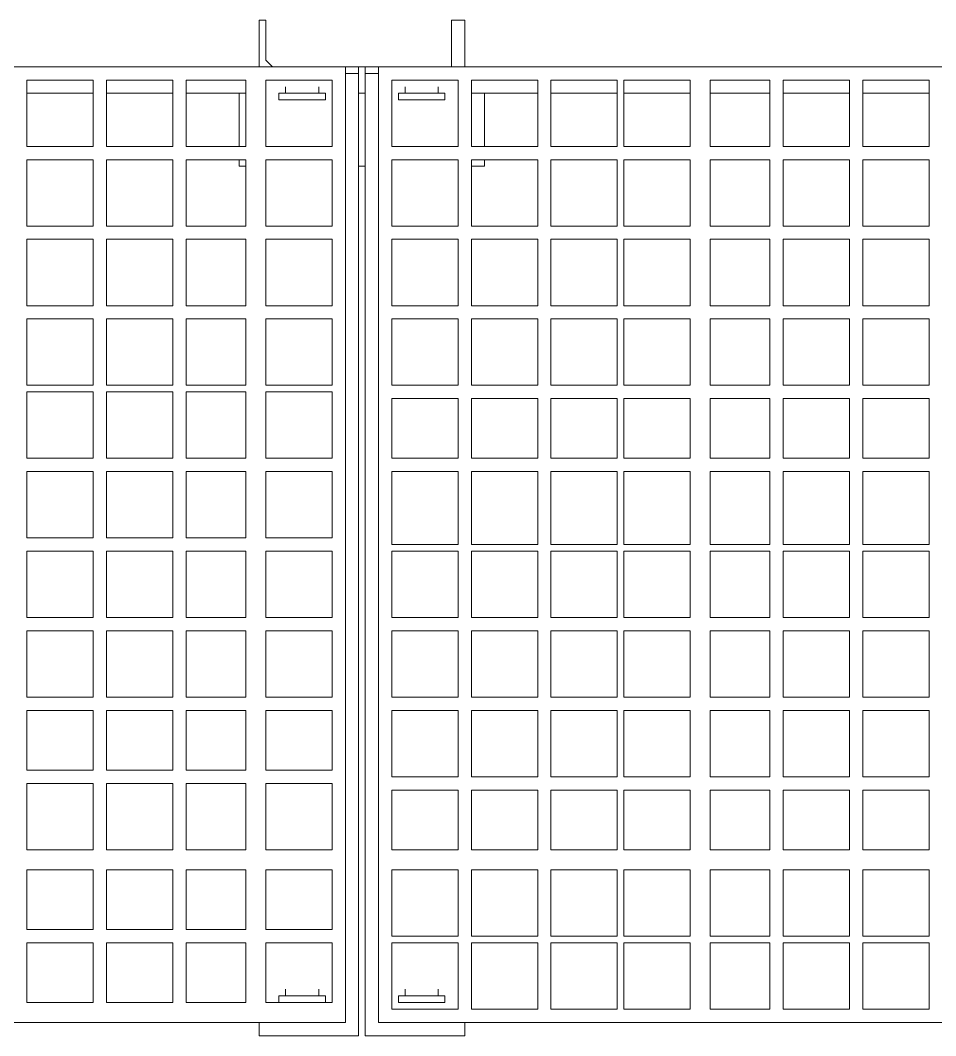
# Model space of a CAD drawing. Header units: metres. Extents: x -13621 to 152406, y -16073 to 22221.
# Drawn here: x 3919.26 to 3963.72, y 528.2 to 577.49 of the extents above; entities that cross this region are included whole.
import ezdxf

# ---------------------------------------------------------------- set-up
doc = ezdxf.new("R2010")
doc.units = ezdxf.units.M
doc.header["$LTSCALE"] = 100
doc.header["$MEASUREMENT"] = 0
doc.layers.get('0').update_dxf_attribs({"color": 9, "lineweight": 9})
doc.layers.add('32-ekipman', color=9, linetype='Continuous', lineweight=9)

# ---------------------------------------------------------------- blocks, each defined once
blk = doc.blocks.new('h')
for points in [[(181887.244, -16206.16), (181882.411, -16206.16)], [(181882.411, -16206.805), (181882.411, -16206.16)], [(181887.244, -16253.197), (181887.244, -16206.16)], [(181892.398, -16206.16), (181887.566, -16206.16)], [(181887.566, -16253.197), (181887.566, -16206.16)], [(181892.398, -16206.16), (181892.398, -16206.805)], [(181886.599, -16206.805), (181825.065, -16206.805)], [(181886.599, -16253.197), (181886.599, -16206.805)], [(181953.932, -16206.805), (181888.21, -16206.805)], [(181888.21, -16206.805), (181888.21, -16253.197)], [(181863.081, -16207.449), (181859.859, -16207.449)], [(181859.859, -16207.449), (181859.859, -16210.671)], [(181863.081, -16210.671), (181863.081, -16207.449)], [(181866.947, -16207.449), (181863.725, -16207.449)], [(181863.725, -16207.449), (181863.725, -16210.671)], [(181866.947, -16210.671), (181866.947, -16207.449)], [(181870.491, -16207.449), (181867.591, -16207.449)], [(181867.591, -16207.449), (181867.591, -16210.671)], [(181870.491, -16210.671), (181870.491, -16207.449)], [(181874.679, -16207.449), (181871.457, -16207.449)], [(181871.457, -16207.449), (181871.457, -16210.671)], [(181874.679, -16210.671), (181874.679, -16207.449)], [(181878.223, -16207.449), (181875.001, -16207.449)], [(181875.001, -16207.449), (181875.001, -16210.671)], [(181878.223, -16210.671), (181878.223, -16207.449)], [(181882.089, -16207.449), (181878.867, -16207.449)], [(181878.867, -16207.449), (181878.867, -16210.671)], [(181882.089, -16210.671), (181882.089, -16207.449)], [(181885.955, -16207.449), (181882.733, -16207.449)], [(181882.733, -16207.449), (181882.733, -16210.671)], [(181885.955, -16210.671), (181885.955, -16207.449)], [(181885.633, -16207.771), (181883.378, -16207.771)], [(181883.378, -16208.093), (181883.378, -16207.771)], [(181883.7, -16207.771), (181885.311, -16207.771)], [(181885.633, -16208.093), (181885.633, -16207.771)], [(181892.076, -16207.771), (181888.854, -16207.771)], [(181888.854, -16207.771), (181888.854, -16210.671)], [(181889.177, -16207.771), (181891.432, -16207.771)], [(181889.177, -16207.771), (181889.177, -16208.093)], [(181891.11, -16207.771), (181889.499, -16207.771)], [(181891.432, -16207.771), (181891.432, -16208.093)], [(181892.076, -16210.671), (181892.076, -16207.771)], [(181895.942, -16207.771), (181893.043, -16207.771)], [(181893.043, -16207.771), (181893.043, -16210.671)], [(181895.942, -16210.671), (181895.942, -16207.771)], [(181899.808, -16207.771), (181896.586, -16207.771)], [(181896.586, -16207.771), (181896.586, -16210.671)], [(181899.808, -16210.671), (181899.808, -16207.771)], [(181903.674, -16207.771), (181900.452, -16207.771)], [(181900.452, -16207.771), (181900.452, -16210.671)], [(181903.674, -16210.671), (181903.674, -16207.771)], [(181885.633, -16208.093), (181883.378, -16208.093)], [(181885.311, -16208.093), (181883.7, -16208.093)], [(181883.7, -16208.093), (181883.7, -16208.415)], [(181885.311, -16208.093), (181885.311, -16208.415)], [(181891.432, -16208.093), (181889.177, -16208.093)], [(181889.499, -16208.093), (181891.11, -16208.093)], [(181889.499, -16208.093), (181889.499, -16208.415)], [(181891.11, -16208.093), (181891.11, -16208.415)], [(181859.859, -16210.671), (181863.081, -16210.671)], [(181863.725, -16210.671), (181866.947, -16210.671)], [(181867.591, -16210.671), (181870.491, -16210.671)], [(181871.457, -16210.671), (181874.679, -16210.671)], [(181875.001, -16210.671), (181878.223, -16210.671)], [(181878.867, -16210.671), (181882.089, -16210.671)], [(181882.733, -16210.671), (181885.955, -16210.671)], [(181888.854, -16210.671), (181892.076, -16210.671)], [(181893.043, -16210.671), (181895.942, -16210.671)], [(181896.586, -16210.671), (181899.808, -16210.671)], [(181900.452, -16210.671), (181903.674, -16210.671)], [(181863.081, -16210.993), (181859.859, -16210.993)], [(181859.859, -16210.993), (181859.859, -16214.214)], [(181863.081, -16214.214), (181863.081, -16210.993)], [(181866.947, -16210.993), (181863.725, -16210.993)], [(181863.725, -16210.993), (181863.725, -16214.214)], [(181866.947, -16214.214), (181866.947, -16210.993)], [(181870.491, -16210.993), (181867.591, -16210.993)], [(181867.591, -16210.993), (181867.591, -16214.214)], [(181870.491, -16214.214), (181870.491, -16210.993)], [(181874.679, -16210.993), (181871.457, -16210.993)], [(181871.457, -16210.993), (181871.457, -16214.214)], [(181874.679, -16214.214), (181874.679, -16210.993)], [(181878.223, -16210.993), (181875.001, -16210.993)], [(181875.001, -16210.993), (181875.001, -16214.214)], [(181878.223, -16214.214), (181878.223, -16210.993)], [(181882.089, -16210.993), (181878.867, -16210.993)], [(181878.867, -16210.993), (181878.867, -16214.214)], [(181882.089, -16214.214), (181882.089, -16210.993)], [(181885.955, -16210.993), (181882.733, -16210.993)], [(181882.733, -16210.993), (181882.733, -16214.214)], [(181885.955, -16214.214), (181885.955, -16210.993)], [(181892.076, -16211.315), (181888.854, -16211.315)], [(181888.854, -16211.315), (181888.854, -16214.214)], [(181892.076, -16214.214), (181892.076, -16211.315)], [(181895.942, -16211.315), (181893.043, -16211.315)], [(181893.043, -16211.315), (181893.043, -16214.214)], [(181895.942, -16214.214), (181895.942, -16211.315)], [(181899.808, -16211.315), (181896.586, -16211.315)], [(181896.586, -16211.315), (181896.586, -16214.214)], [(181899.808, -16214.214), (181899.808, -16211.315)], [(181903.674, -16211.315), (181900.452, -16211.315)], [(181900.452, -16211.315), (181900.452, -16214.214)], [(181903.674, -16214.214), (181903.674, -16211.315)], [(181859.859, -16214.214), (181863.081, -16214.214)], [(181863.725, -16214.214), (181866.947, -16214.214)], [(181867.591, -16214.214), (181870.491, -16214.214)], [(181871.457, -16214.214), (181874.679, -16214.214)], [(181875.001, -16214.214), (181878.223, -16214.214)], [(181878.867, -16214.214), (181882.089, -16214.214)], [(181882.733, -16214.214), (181885.955, -16214.214)], [(181888.854, -16214.214), (181892.076, -16214.214)], [(181893.043, -16214.214), (181895.942, -16214.214)], [(181896.586, -16214.214), (181899.808, -16214.214)], [(181900.452, -16214.214), (181903.674, -16214.214)], [(181863.081, -16215.181), (181859.859, -16215.181)], [(181859.859, -16215.181), (181859.859, -16218.08)], [(181863.081, -16218.08), (181863.081, -16215.181)], [(181866.947, -16215.181), (181863.725, -16215.181)], [(181863.725, -16215.181), (181863.725, -16218.08)], [(181866.947, -16218.08), (181866.947, -16215.181)], [(181870.491, -16215.181), (181867.591, -16215.181)], [(181867.591, -16215.181), (181867.591, -16218.08)], [(181870.491, -16218.08), (181870.491, -16215.181)], [(181874.679, -16215.181), (181871.457, -16215.181)], [(181871.457, -16215.181), (181871.457, -16218.08)], [(181874.679, -16218.08), (181874.679, -16215.181)], [(181878.223, -16215.181), (181875.001, -16215.181)], [(181875.001, -16215.181), (181875.001, -16218.08)], [(181878.223, -16218.08), (181878.223, -16215.181)], [(181882.089, -16215.181), (181878.867, -16215.181)], [(181878.867, -16215.181), (181878.867, -16218.08)], [(181882.089, -16218.08), (181882.089, -16215.181)], [(181885.955, -16215.181), (181882.733, -16215.181)], [(181882.733, -16215.181), (181882.733, -16218.08)], [(181885.955, -16218.08), (181885.955, -16215.181)], [(181892.076, -16215.181), (181888.854, -16215.181)], [(181888.854, -16215.181), (181888.854, -16218.403)], [(181892.076, -16218.403), (181892.076, -16215.181)], [(181895.942, -16215.181), (181893.043, -16215.181)], [(181893.043, -16215.181), (181893.043, -16218.403)], [(181895.942, -16218.403), (181895.942, -16215.181)], [(181899.808, -16215.181), (181896.586, -16215.181)], [(181896.586, -16215.181), (181896.586, -16218.403)], [(181899.808, -16218.403), (181899.808, -16215.181)], [(181903.674, -16215.181), (181900.452, -16215.181)], [(181900.452, -16215.181), (181900.452, -16218.403)], [(181903.674, -16218.403), (181903.674, -16215.181)], [(181859.859, -16218.08), (181863.081, -16218.08)], [(181863.725, -16218.08), (181866.947, -16218.08)], [(181867.591, -16218.08), (181870.491, -16218.08)], [(181871.457, -16218.08), (181874.679, -16218.08)], [(181875.001, -16218.08), (181878.223, -16218.08)], [(181878.867, -16218.08), (181882.089, -16218.08)], [(181882.733, -16218.08), (181885.955, -16218.08)], [(181863.081, -16218.725), (181859.859, -16218.725)], [(181859.859, -16218.725), (181859.859, -16221.946)], [(181863.081, -16221.946), (181863.081, -16218.725)], [(181866.947, -16218.725), (181863.725, -16218.725)], [(181863.725, -16218.725), (181863.725, -16221.946)], [(181866.947, -16221.946), (181866.947, -16218.725)], [(181870.491, -16218.725), (181867.591, -16218.725)], [(181867.591, -16218.725), (181867.591, -16221.946)], [(181870.491, -16221.946), (181870.491, -16218.725)], [(181874.679, -16218.725), (181871.457, -16218.725)], [(181871.457, -16218.725), (181871.457, -16221.946)], [(181874.679, -16221.946), (181874.679, -16218.725)], [(181878.223, -16218.725), (181875.001, -16218.725)], [(181875.001, -16218.725), (181875.001, -16221.946)], [(181878.223, -16221.946), (181878.223, -16218.725)], [(181882.089, -16218.725), (181878.867, -16218.725)], [(181878.867, -16218.725), (181878.867, -16221.946)], [(181882.089, -16221.946), (181882.089, -16218.725)], [(181885.955, -16218.725), (181882.733, -16218.725)], [(181882.733, -16218.725), (181882.733, -16221.946)], [(181885.955, -16221.946), (181885.955, -16218.725)], [(181888.854, -16218.403), (181892.076, -16218.403)], [(181893.043, -16218.403), (181895.942, -16218.403)], [(181896.586, -16218.403), (181899.808, -16218.403)], [(181900.452, -16218.403), (181903.674, -16218.403)], [(181892.076, -16219.047), (181888.854, -16219.047)], [(181888.854, -16219.047), (181888.854, -16221.946)], [(181892.076, -16221.946), (181892.076, -16219.047)], [(181895.942, -16219.047), (181893.043, -16219.047)], [(181893.043, -16219.047), (181893.043, -16221.946)], [(181895.942, -16221.946), (181895.942, -16219.047)], [(181899.808, -16219.047), (181896.586, -16219.047)], [(181896.586, -16219.047), (181896.586, -16221.946)], [(181899.808, -16221.946), (181899.808, -16219.047)], [(181903.674, -16219.047), (181900.452, -16219.047)], [(181900.452, -16219.047), (181900.452, -16221.946)], [(181903.674, -16221.946), (181903.674, -16219.047)], [(181859.859, -16221.946), (181863.081, -16221.946)], [(181863.725, -16221.946), (181866.947, -16221.946)], [(181867.591, -16221.946), (181870.491, -16221.946)], [(181871.457, -16221.946), (181874.679, -16221.946)], [(181875.001, -16221.946), (181878.223, -16221.946)], [(181878.867, -16221.946), (181882.089, -16221.946)], [(181882.733, -16221.946), (181885.955, -16221.946)], [(181888.854, -16221.946), (181892.076, -16221.946)], [(181893.043, -16221.946), (181895.942, -16221.946)], [(181896.586, -16221.946), (181899.808, -16221.946)], [(181900.452, -16221.946), (181903.674, -16221.946)], [(181863.081, -16222.591), (181859.859, -16222.591)], [(181859.859, -16222.591), (181859.859, -16225.812)], [(181863.081, -16225.812), (181863.081, -16222.591)], [(181866.947, -16222.591), (181863.725, -16222.591)], [(181863.725, -16222.591), (181863.725, -16225.812)], [(181866.947, -16225.812), (181866.947, -16222.591)], [(181870.491, -16222.591), (181867.591, -16222.591)], [(181867.591, -16222.591), (181867.591, -16225.812)], [(181870.491, -16225.812), (181870.491, -16222.591)], [(181874.679, -16222.591), (181871.457, -16222.591)], [(181871.457, -16222.591), (181871.457, -16225.812)], [(181874.679, -16225.812), (181874.679, -16222.591)], [(181878.223, -16222.591), (181875.001, -16222.591)], [(181875.001, -16222.591), (181875.001, -16225.812)], [(181878.223, -16225.812), (181878.223, -16222.591)], [(181882.089, -16222.591), (181878.867, -16222.591)], [(181878.867, -16222.591), (181878.867, -16225.812)], [(181882.089, -16225.812), (181882.089, -16222.591)], [(181885.955, -16222.591), (181882.733, -16222.591)], [(181882.733, -16222.591), (181882.733, -16225.812)], [(181885.955, -16225.812), (181885.955, -16222.591)], [(181892.076, -16222.591), (181888.854, -16222.591)], [(181888.854, -16222.591), (181888.854, -16225.812)], [(181892.076, -16225.812), (181892.076, -16222.591)], [(181895.942, -16222.591), (181893.043, -16222.591)], [(181893.043, -16222.591), (181893.043, -16225.812)], [(181895.942, -16225.812), (181895.942, -16222.591)], [(181899.808, -16222.591), (181896.586, -16222.591)], [(181896.586, -16222.591), (181896.586, -16225.812)], [(181899.808, -16225.812), (181899.808, -16222.591)], [(181903.674, -16222.591), (181900.452, -16222.591)], [(181900.452, -16222.591), (181900.452, -16225.812)], [(181903.674, -16225.812), (181903.674, -16222.591)], [(181859.859, -16225.812), (181863.081, -16225.812)], [(181863.725, -16225.812), (181866.947, -16225.812)], [(181867.591, -16225.812), (181870.491, -16225.812)], [(181871.457, -16225.812), (181874.679, -16225.812)], [(181875.001, -16225.812), (181878.223, -16225.812)], [(181878.867, -16225.812), (181882.089, -16225.812)], [(181882.733, -16225.812), (181885.955, -16225.812)], [(181888.854, -16225.812), (181892.076, -16225.812)], [(181893.043, -16225.812), (181895.942, -16225.812)], [(181896.586, -16225.812), (181899.808, -16225.812)], [(181900.452, -16225.812), (181903.674, -16225.812)], [(181863.081, -16226.457), (181859.859, -16226.457)], [(181859.859, -16226.457), (181859.859, -16229.678)], [(181863.081, -16229.678), (181863.081, -16226.457)], [(181866.947, -16226.457), (181863.725, -16226.457)], [(181863.725, -16226.457), (181863.725, -16229.678)], [(181866.947, -16229.678), (181866.947, -16226.457)], [(181870.491, -16226.457), (181867.591, -16226.457)], [(181867.591, -16226.457), (181867.591, -16229.678)], [(181870.491, -16229.678), (181870.491, -16226.457)], [(181874.679, -16226.457), (181871.457, -16226.457)], [(181871.457, -16226.457), (181871.457, -16229.678)], [(181874.679, -16229.678), (181874.679, -16226.457)], [(181878.223, -16226.457), (181875.001, -16226.457)], [(181875.001, -16226.457), (181875.001, -16229.678)], [(181878.223, -16229.678), (181878.223, -16226.457)], [(181882.089, -16226.457), (181878.867, -16226.457)], [(181878.867, -16226.457), (181878.867, -16229.678)], [(181882.089, -16229.678), (181882.089, -16226.457)], [(181885.955, -16226.457), (181882.733, -16226.457)], [(181882.733, -16226.457), (181882.733, -16229.678)], [(181885.955, -16229.678), (181885.955, -16226.457)], [(181892.076, -16226.457), (181888.854, -16226.457)], [(181888.854, -16226.457), (181888.854, -16229.678)], [(181892.076, -16229.678), (181892.076, -16226.457)], [(181895.942, -16226.457), (181893.043, -16226.457)], [(181893.043, -16226.457), (181893.043, -16229.678)], [(181895.942, -16229.678), (181895.942, -16226.457)], [(181899.808, -16226.457), (181896.586, -16226.457)], [(181896.586, -16226.457), (181896.586, -16229.678)], [(181899.808, -16229.678), (181899.808, -16226.457)], [(181903.674, -16226.457), (181900.452, -16226.457)], [(181900.452, -16226.457), (181900.452, -16229.678)], [(181903.674, -16229.678), (181903.674, -16226.457)], [(181859.859, -16229.678), (181863.081, -16229.678)], [(181863.725, -16229.678), (181866.947, -16229.678)], [(181867.591, -16229.678), (181870.491, -16229.678)], [(181871.457, -16229.678), (181874.679, -16229.678)], [(181875.001, -16229.678), (181878.223, -16229.678)], [(181878.867, -16229.678), (181882.089, -16229.678)], [(181882.733, -16229.678), (181885.955, -16229.678)], [(181888.854, -16229.678), (181892.076, -16229.678)], [(181893.043, -16229.678), (181895.942, -16229.678)], [(181896.586, -16229.678), (181899.808, -16229.678)], [(181900.452, -16229.678), (181903.674, -16229.678)], [(181863.081, -16230.001), (181859.859, -16230.001)], [(181859.859, -16230.001), (181859.859, -16233.544)], [(181863.081, -16233.544), (181863.081, -16230.001)], [(181866.947, -16230.001), (181863.725, -16230.001)], [(181863.725, -16230.001), (181863.725, -16233.544)], [(181866.947, -16233.544), (181866.947, -16230.001)], [(181870.491, -16230.001), (181867.591, -16230.001)], [(181867.591, -16230.001), (181867.591, -16233.544)], [(181870.491, -16233.544), (181870.491, -16230.001)], [(181874.679, -16230.001), (181871.457, -16230.001)], [(181871.457, -16230.001), (181871.457, -16233.544)], [(181874.679, -16233.544), (181874.679, -16230.001)], [(181878.223, -16230.001), (181875.001, -16230.001)], [(181875.001, -16230.001), (181875.001, -16233.544)], [(181878.223, -16233.544), (181878.223, -16230.001)], [(181882.089, -16230.001), (181878.867, -16230.001)], [(181878.867, -16230.001), (181878.867, -16233.544)], [(181882.089, -16233.544), (181882.089, -16230.001)], [(181885.955, -16230.001), (181882.733, -16230.001)], [(181882.733, -16230.001), (181882.733, -16233.544)], [(181885.955, -16233.544), (181885.955, -16230.001)], [(181892.076, -16230.323), (181888.854, -16230.323)], [(181888.854, -16230.323), (181888.854, -16233.544)], [(181892.076, -16233.544), (181892.076, -16230.323)], [(181895.942, -16230.323), (181893.043, -16230.323)], [(181893.043, -16230.323), (181893.043, -16233.544)], [(181895.942, -16233.544), (181895.942, -16230.323)], [(181899.808, -16230.323), (181896.586, -16230.323)], [(181896.586, -16230.323), (181896.586, -16233.544)], [(181899.808, -16233.544), (181899.808, -16230.323)], [(181903.674, -16230.323), (181900.452, -16230.323)], [(181900.452, -16230.323), (181900.452, -16233.544)], [(181903.674, -16233.544), (181903.674, -16230.323)], [(181859.859, -16233.544), (181863.081, -16233.544)], [(181863.725, -16233.544), (181866.947, -16233.544)], [(181867.591, -16233.544), (181870.491, -16233.544)], [(181871.457, -16233.544), (181874.679, -16233.544)], [(181875.001, -16233.544), (181878.223, -16233.544)], [(181878.867, -16233.544), (181882.089, -16233.544)], [(181882.733, -16233.544), (181885.955, -16233.544)], [(181888.854, -16233.544), (181892.076, -16233.544)], [(181893.043, -16233.544), (181895.942, -16233.544)], [(181896.586, -16233.544), (181899.808, -16233.544)], [(181900.452, -16233.544), (181903.674, -16233.544)], [(181863.081, -16234.189), (181859.859, -16234.189)], [(181859.859, -16234.189), (181859.859, -16237.088)], [(181863.081, -16237.088), (181863.081, -16234.189)], [(181866.947, -16234.189), (181863.725, -16234.189)], [(181863.725, -16234.189), (181863.725, -16237.088)], [(181866.947, -16237.088), (181866.947, -16234.189)], [(181870.491, -16234.189), (181867.591, -16234.189)], [(181867.591, -16234.189), (181867.591, -16237.088)], [(181870.491, -16237.088), (181870.491, -16234.189)], [(181874.679, -16234.189), (181871.457, -16234.189)], [(181871.457, -16234.189), (181871.457, -16237.088)], [(181874.679, -16237.088), (181874.679, -16234.189)], [(181878.223, -16234.189), (181875.001, -16234.189)], [(181875.001, -16234.189), (181875.001, -16237.088)], [(181878.223, -16237.088), (181878.223, -16234.189)], [(181882.089, -16234.189), (181878.867, -16234.189)], [(181878.867, -16234.189), (181878.867, -16237.088)], [(181882.089, -16237.088), (181882.089, -16234.189)], [(181885.955, -16234.189), (181882.733, -16234.189)], [(181882.733, -16234.189), (181882.733, -16237.088)], [(181885.955, -16237.088), (181885.955, -16234.189)], [(181892.076, -16234.189), (181888.854, -16234.189)], [(181888.854, -16234.189), (181888.854, -16237.41)], [(181892.076, -16237.41), (181892.076, -16234.189)], [(181895.942, -16234.189), (181893.043, -16234.189)], [(181893.043, -16234.189), (181893.043, -16237.41)], [(181895.942, -16237.41), (181895.942, -16234.189)], [(181899.808, -16234.189), (181896.586, -16234.189)], [(181896.586, -16234.189), (181896.586, -16237.41)], [(181899.808, -16237.41), (181899.808, -16234.189)], [(181903.674, -16234.189), (181900.452, -16234.189)], [(181900.452, -16234.189), (181900.452, -16237.41)], [(181903.674, -16237.41), (181903.674, -16234.189)], [(181859.859, -16237.088), (181863.081, -16237.088)], [(181863.725, -16237.088), (181866.947, -16237.088)], [(181867.591, -16237.088), (181870.491, -16237.088)], [(181871.457, -16237.088), (181874.679, -16237.088)], [(181875.001, -16237.088), (181878.223, -16237.088)], [(181878.867, -16237.088), (181882.089, -16237.088)], [(181882.733, -16237.088), (181885.955, -16237.088)], [(181888.854, -16237.41), (181892.076, -16237.41)], [(181893.043, -16237.41), (181895.942, -16237.41)], [(181896.586, -16237.41), (181899.808, -16237.41)], [(181900.452, -16237.41), (181903.674, -16237.41)], [(181863.081, -16237.733), (181859.859, -16237.733)], [(181859.859, -16237.733), (181859.859, -16240.954)], [(181863.081, -16240.954), (181863.081, -16237.733)], [(181866.947, -16237.733), (181863.725, -16237.733)], [(181863.725, -16237.733), (181863.725, -16240.954)], [(181866.947, -16240.954), (181866.947, -16237.733)], [(181870.491, -16237.733), (181867.591, -16237.733)], [(181867.591, -16237.733), (181867.591, -16240.954)], [(181870.491, -16240.954), (181870.491, -16237.733)], [(181874.679, -16237.733), (181871.457, -16237.733)], [(181871.457, -16237.733), (181871.457, -16240.954)], [(181874.679, -16240.954), (181874.679, -16237.733)], [(181878.223, -16237.733), (181875.001, -16237.733)], [(181875.001, -16237.733), (181875.001, -16240.954)], [(181878.223, -16240.954), (181878.223, -16237.733)], [(181882.089, -16237.733), (181878.867, -16237.733)], [(181878.867, -16237.733), (181878.867, -16240.954)], [(181882.089, -16240.954), (181882.089, -16237.733)], [(181885.955, -16237.733), (181882.733, -16237.733)], [(181882.733, -16237.733), (181882.733, -16240.954)], [(181885.955, -16240.954), (181885.955, -16237.733)], [(181892.076, -16237.733), (181888.854, -16237.733)], [(181888.854, -16237.733), (181888.854, -16240.954)], [(181892.076, -16240.954), (181892.076, -16237.733)], [(181895.942, -16237.733), (181893.043, -16237.733)], [(181893.043, -16237.733), (181893.043, -16240.954)], [(181895.942, -16240.954), (181895.942, -16237.733)], [(181899.808, -16237.733), (181896.586, -16237.733)], [(181896.586, -16237.733), (181896.586, -16240.954)], [(181899.808, -16240.954), (181899.808, -16237.733)], [(181903.674, -16237.733), (181900.452, -16237.733)], [(181900.452, -16237.733), (181900.452, -16240.954)], [(181903.674, -16240.954), (181903.674, -16237.733)], [(181859.859, -16240.954), (181863.081, -16240.954)], [(181863.725, -16240.954), (181866.947, -16240.954)], [(181867.591, -16240.954), (181870.491, -16240.954)], [(181871.457, -16240.954), (181874.679, -16240.954)], [(181875.001, -16240.954), (181878.223, -16240.954)], [(181878.867, -16240.954), (181882.089, -16240.954)], [(181882.733, -16240.954), (181885.955, -16240.954)], [(181888.854, -16240.954), (181892.076, -16240.954)], [(181893.043, -16240.954), (181895.942, -16240.954)], [(181896.586, -16240.954), (181899.808, -16240.954)], [(181900.452, -16240.954), (181903.674, -16240.954)], [(181863.081, -16241.599), (181859.859, -16241.599)], [(181859.859, -16241.599), (181859.859, -16244.82)], [(181863.081, -16244.82), (181863.081, -16241.599)], [(181866.947, -16241.599), (181863.725, -16241.599)], [(181863.725, -16241.599), (181863.725, -16244.82)], [(181866.947, -16244.82), (181866.947, -16241.599)], [(181870.491, -16241.599), (181867.591, -16241.599)], [(181867.591, -16241.599), (181867.591, -16244.82)], [(181870.491, -16244.82), (181870.491, -16241.599)], [(181874.679, -16241.599), (181871.457, -16241.599)], [(181871.457, -16241.599), (181871.457, -16244.82)], [(181874.679, -16244.82), (181874.679, -16241.599)], [(181878.223, -16241.599), (181875.001, -16241.599)], [(181875.001, -16241.599), (181875.001, -16244.82)], [(181878.223, -16244.82), (181878.223, -16241.599)], [(181882.089, -16241.599), (181878.867, -16241.599)], [(181878.867, -16241.599), (181878.867, -16244.82)], [(181882.089, -16244.82), (181882.089, -16241.599)], [(181885.955, -16241.599), (181882.733, -16241.599)], [(181882.733, -16241.599), (181882.733, -16244.82)], [(181885.955, -16244.82), (181885.955, -16241.599)], [(181892.076, -16241.599), (181888.854, -16241.599)], [(181888.854, -16241.599), (181888.854, -16244.82)], [(181892.076, -16244.82), (181892.076, -16241.599)], [(181895.942, -16241.599), (181893.043, -16241.599)], [(181893.043, -16241.599), (181893.043, -16244.82)], [(181895.942, -16244.82), (181895.942, -16241.599)], [(181899.808, -16241.599), (181896.586, -16241.599)], [(181896.586, -16241.599), (181896.586, -16244.82)], [(181899.808, -16244.82), (181899.808, -16241.599)], [(181903.674, -16241.599), (181900.452, -16241.599)], [(181900.452, -16241.599), (181900.452, -16244.82)], [(181903.674, -16244.82), (181903.674, -16241.599)], [(181859.859, -16244.82), (181863.081, -16244.82)], [(181863.725, -16244.82), (181866.947, -16244.82)], [(181867.591, -16244.82), (181870.491, -16244.82)], [(181871.457, -16244.82), (181874.679, -16244.82)], [(181875.001, -16244.82), (181878.223, -16244.82)], [(181878.867, -16244.82), (181882.089, -16244.82)], [(181882.733, -16244.82), (181885.955, -16244.82)], [(181888.854, -16244.82), (181892.076, -16244.82)], [(181893.043, -16244.82), (181895.942, -16244.82)], [(181896.586, -16244.82), (181899.808, -16244.82)], [(181900.452, -16244.82), (181903.674, -16244.82)], [(181863.081, -16245.465), (181859.859, -16245.465)], [(181859.859, -16245.465), (181859.859, -16248.686)], [(181863.081, -16248.686), (181863.081, -16245.465)], [(181866.947, -16245.465), (181863.725, -16245.465)], [(181863.725, -16245.465), (181863.725, -16248.686)], [(181866.947, -16248.686), (181866.947, -16245.465)], [(181870.491, -16245.465), (181867.591, -16245.465)], [(181867.591, -16245.465), (181867.591, -16248.686)], [(181870.491, -16248.686), (181870.491, -16245.465)], [(181874.679, -16245.465), (181871.457, -16245.465)], [(181871.457, -16245.465), (181871.457, -16248.686)], [(181874.679, -16248.686), (181874.679, -16245.465)], [(181878.223, -16245.465), (181875.001, -16245.465)], [(181875.001, -16245.465), (181875.001, -16248.686)], [(181878.223, -16248.686), (181878.223, -16245.465)], [(181882.089, -16245.465), (181878.867, -16245.465)], [(181878.867, -16245.465), (181878.867, -16248.686)], [(181882.089, -16248.686), (181882.089, -16245.465)], [(181885.955, -16245.465), (181882.733, -16245.465)], [(181882.733, -16245.465), (181882.733, -16248.686)], [(181885.955, -16248.686), (181885.955, -16245.465)], [(181892.076, -16245.465), (181888.854, -16245.465)], [(181888.854, -16245.465), (181888.854, -16248.686)], [(181892.076, -16248.686), (181892.076, -16245.465)], [(181895.942, -16245.465), (181893.043, -16245.465)], [(181893.043, -16245.465), (181893.043, -16248.686)], [(181895.942, -16248.686), (181895.942, -16245.465)], [(181899.808, -16245.465), (181896.586, -16245.465)], [(181896.586, -16245.465), (181896.586, -16248.686)], [(181899.808, -16248.686), (181899.808, -16245.465)], [(181903.674, -16245.465), (181900.452, -16245.465)], [(181900.452, -16245.465), (181900.452, -16248.686)], [(181903.674, -16248.686), (181903.674, -16245.465)], [(181881.445, -16248.364), (181882.089, -16248.364)], [(181881.445, -16248.686), (181881.445, -16248.364)], [(181887.244, -16248.364), (181887.566, -16248.364)], [(181893.043, -16248.364), (181893.365, -16248.364)], [(181893.365, -16248.364), (181893.365, -16248.686)], [(181859.859, -16248.686), (181863.081, -16248.686)], [(181863.725, -16248.686), (181866.947, -16248.686)], [(181867.591, -16248.686), (181870.491, -16248.686)], [(181871.457, -16248.686), (181874.679, -16248.686)], [(181875.001, -16248.686), (181878.223, -16248.686)], [(181878.867, -16248.686), (181882.089, -16248.686)], [(181882.733, -16248.686), (181885.955, -16248.686)], [(181888.854, -16248.686), (181892.076, -16248.686)], [(181893.043, -16248.686), (181895.942, -16248.686)], [(181896.586, -16248.686), (181899.808, -16248.686)], [(181900.452, -16248.686), (181903.674, -16248.686)], [(181863.081, -16249.331), (181859.859, -16249.331)], [(181859.859, -16249.331), (181859.859, -16252.552)], [(181863.081, -16252.552), (181863.081, -16249.331)], [(181866.947, -16249.331), (181863.725, -16249.331)], [(181863.725, -16249.331), (181863.725, -16252.552)], [(181866.947, -16252.552), (181866.947, -16249.331)], [(181870.491, -16249.331), (181867.591, -16249.331)], [(181867.591, -16249.331), (181867.591, -16252.552)], [(181870.491, -16252.552), (181870.491, -16249.331)], [(181874.679, -16249.331), (181871.457, -16249.331)], [(181871.457, -16249.331), (181871.457, -16252.552)], [(181874.679, -16252.552), (181874.679, -16249.331)], [(181878.223, -16249.331), (181875.001, -16249.331)], [(181875.001, -16249.331), (181875.001, -16252.552)], [(181878.223, -16252.552), (181878.223, -16249.331)], [(181882.089, -16249.331), (181878.867, -16249.331)], [(181878.867, -16249.331), (181878.867, -16252.552)], [(181881.445, -16251.908), (181881.445, -16249.331)], [(181882.089, -16252.552), (181882.089, -16249.331)], [(181885.955, -16249.331), (181882.733, -16249.331)], [(181882.733, -16249.331), (181882.733, -16252.552)], [(181885.955, -16252.552), (181885.955, -16249.331)], [(181892.076, -16249.331), (181888.854, -16249.331)], [(181888.854, -16249.331), (181888.854, -16252.552)], [(181892.076, -16252.552), (181892.076, -16249.331)], [(181895.942, -16249.331), (181893.043, -16249.331)], [(181893.043, -16249.331), (181893.043, -16252.552)], [(181893.365, -16249.331), (181893.365, -16251.908)], [(181895.942, -16252.552), (181895.942, -16249.331)], [(181899.808, -16249.331), (181896.586, -16249.331)], [(181896.586, -16249.331), (181896.586, -16252.552)], [(181899.808, -16252.552), (181899.808, -16249.331)], [(181903.674, -16249.331), (181900.452, -16249.331)], [(181900.452, -16249.331), (181900.452, -16252.552)], [(181903.674, -16252.552), (181903.674, -16249.331)], [(181885.633, -16251.586), (181883.378, -16251.586)], [(181883.378, -16251.908), (181883.378, -16251.586)], [(181883.7, -16251.586), (181885.311, -16251.586)], [(181885.633, -16251.908), (181885.633, -16251.586)], [(181889.177, -16251.586), (181891.432, -16251.586)], [(181889.177, -16251.586), (181889.177, -16251.908)], [(181891.11, -16251.586), (181889.499, -16251.586)], [(181891.432, -16251.586), (181891.432, -16251.908)], [(181863.081, -16251.908), (181859.859, -16251.908)], [(181866.947, -16251.908), (181863.725, -16251.908)], [(181870.491, -16251.908), (181867.591, -16251.908)], [(181874.679, -16251.908), (181871.457, -16251.908)], [(181878.223, -16251.908), (181875.001, -16251.908)], [(181882.089, -16251.908), (181878.867, -16251.908)], [(181885.633, -16251.908), (181883.378, -16251.908)], [(181885.311, -16251.908), (181883.7, -16251.908)], [(181883.7, -16251.908), (181883.7, -16252.23)], [(181885.311, -16251.908), (181885.311, -16252.23)], [(181887.566, -16251.908), (181887.244, -16251.908)], [(181891.432, -16251.908), (181889.177, -16251.908)], [(181889.499, -16251.908), (181891.11, -16251.908)], [(181889.499, -16251.908), (181889.499, -16252.23)], [(181891.11, -16251.908), (181891.11, -16252.23)], [(181895.942, -16251.908), (181893.043, -16251.908)], [(181899.808, -16251.908), (181896.586, -16251.908)], [(181903.674, -16251.908), (181900.452, -16251.908)], [(181859.859, -16252.552), (181863.081, -16252.552)], [(181863.725, -16252.552), (181866.947, -16252.552)], [(181867.591, -16252.552), (181870.491, -16252.552)], [(181871.457, -16252.552), (181874.679, -16252.552)], [(181875.001, -16252.552), (181878.223, -16252.552)], [(181878.867, -16252.552), (181882.089, -16252.552)], [(181882.733, -16252.552), (181885.955, -16252.552)], [(181886.599, -16252.874), (181887.244, -16252.874)], [(181887.566, -16252.874), (181888.21, -16252.874)], [(181888.854, -16252.552), (181892.076, -16252.552)], [(181893.043, -16252.552), (181895.942, -16252.552)], [(181896.586, -16252.552), (181899.808, -16252.552)], [(181900.452, -16252.552), (181903.674, -16252.552)], [(181825.065, -16253.197), (181886.599, -16253.197)], [(181882.411, -16253.197), (181829.254, -16253.197)], [(181882.411, -16255.452), (181882.411, -16253.197)], [(181882.411, -16253.519), (181882.411, -16253.197), (181882.733, -16253.197)], [(181892.076, -16253.197), (181883.055, -16253.197)], [(181883.055, -16253.519), (181883.055, -16253.197), (181883.7, -16253.197)], [(181887.244, -16253.197), (181883.7, -16253.197)], [(181887.566, -16253.197), (181891.432, -16253.197)], [(181888.21, -16253.197), (181953.932, -16253.197)], [(181892.076, -16253.519), (181891.754, -16253.197), (181891.432, -16253.197)], [(181892.398, -16253.519), (181892.398, -16253.197), (181892.076, -16253.197)], [(181949.744, -16253.197), (181892.398, -16253.197)], [(181892.398, -16253.197), (181892.398, -16255.452)], [(181883.055, -16253.519), (181883.055, -16255.452)], [(181892.076, -16255.452), (181892.076, -16253.519)], [(181883.055, -16255.452), (181882.411, -16255.452)], [(181892.398, -16255.452), (181892.076, -16255.452)]]:
    blk.add_lwpolyline(points)
blk = doc.blocks.new('2.bod.Mimari')
at = {"layer": '32-ekipman', "ltscale": 2, "rotation": 180}
blk.add_blockref('h', (185823.255, -24307.965), dxfattribs=at)

msp = doc.modelspace()

# ---------------------------------------------------------------- block references
msp.add_blockref('2.bod.Mimari', (0, 8630))

doc.saveas('drawing.dxf')
